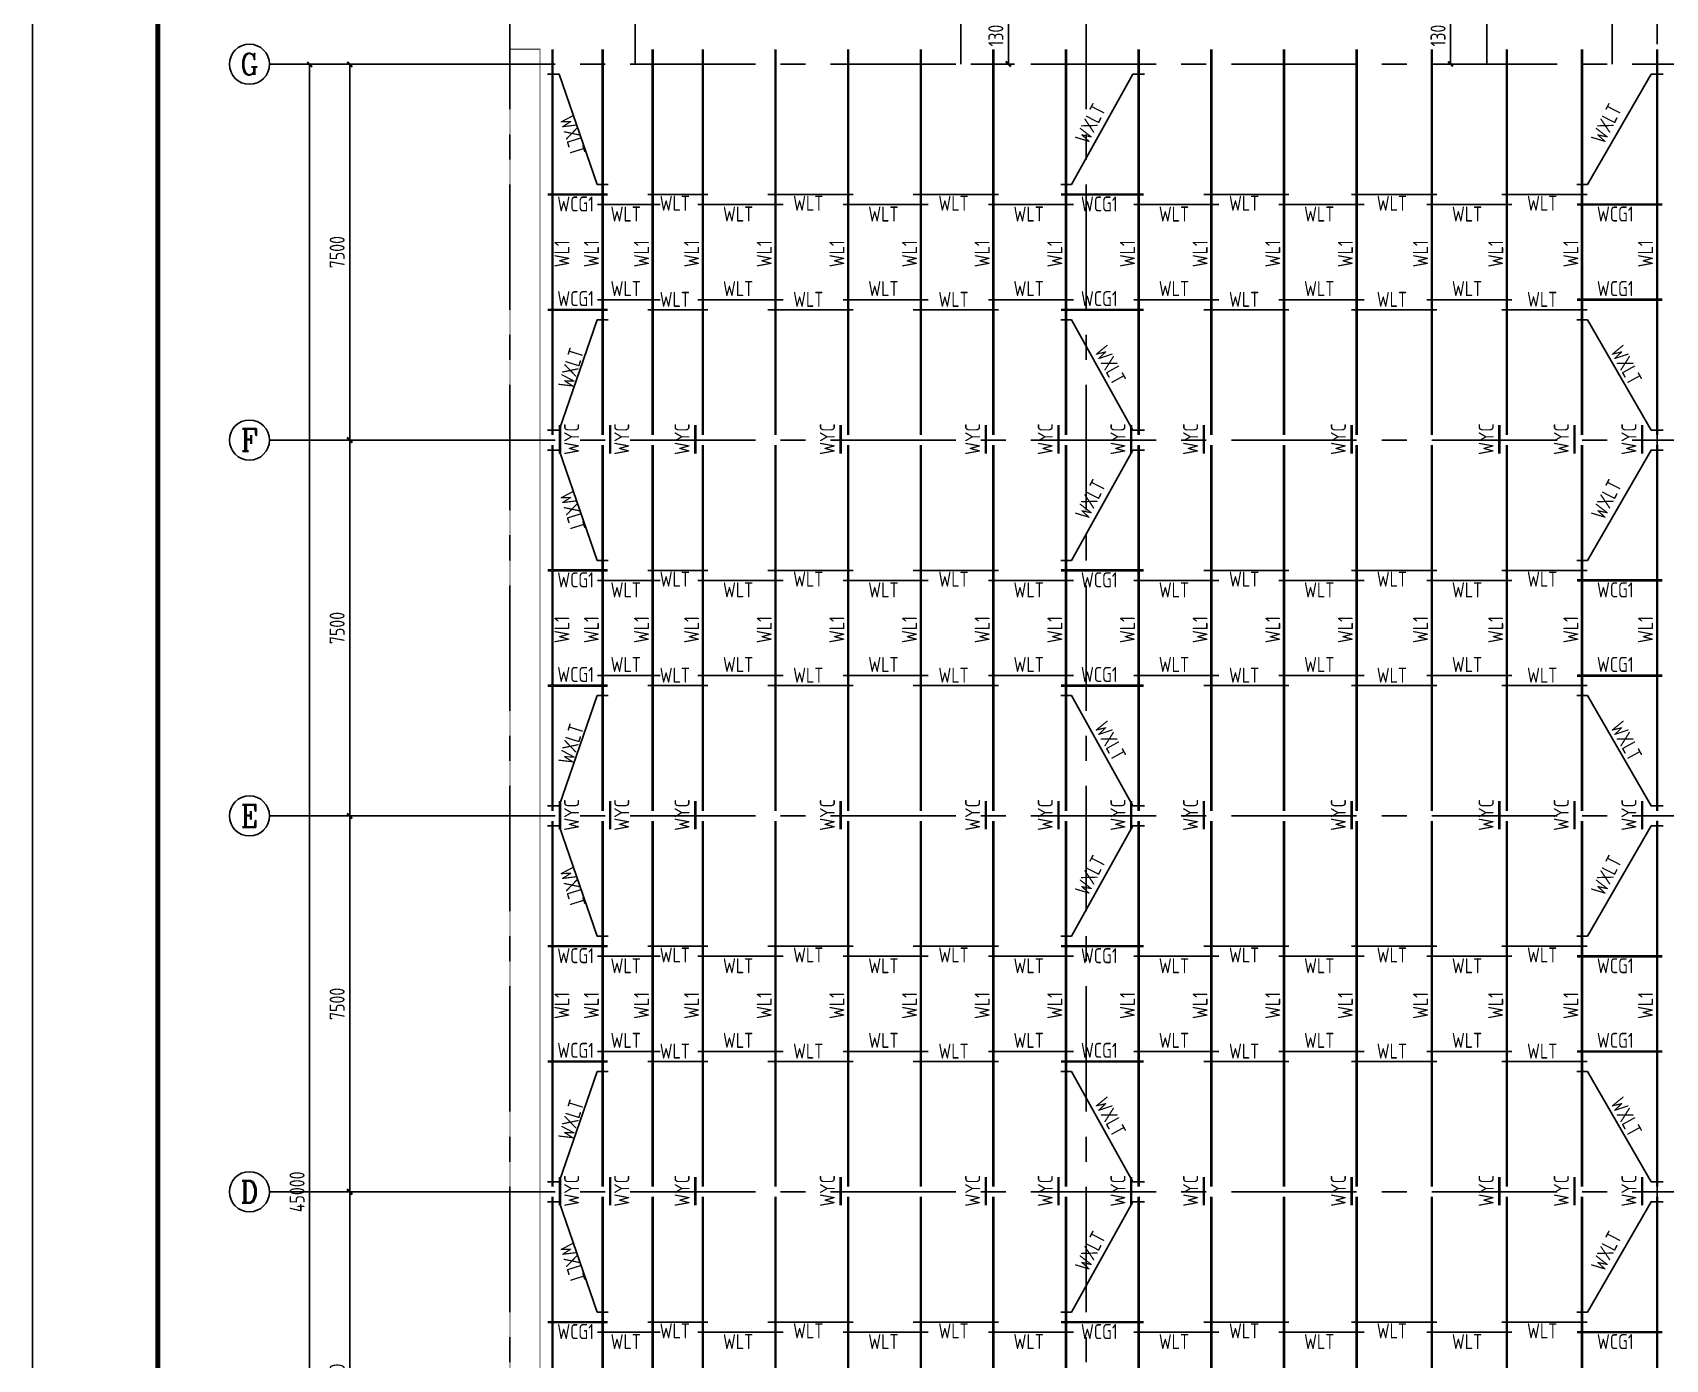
# Model space of a CAD drawing. Header units: millimetres. Extents: x 865490 to 879904, y 39442 to 44891.
# Drawn here: x 871559 to 871884.9, y 39714.5 to 39979.2 of the extents above; entities that cross this region are included whole.
import ezdxf
from ezdxf.enums import TextEntityAlignment as Align

# ---------------------------------------------------------------- set-up
doc = ezdxf.new("R2010")
doc.units = ezdxf.units.MM
doc.header["$LTSCALE"] = 1000
doc.header["$MEASUREMENT"] = 0
doc.linetypes.add('CENTER', pattern=[2, 1.25, -0.25, 0.25, -0.25])
doc.linetypes.add('DOTE', pattern=[2.42, 2, -0.2, 0.02, -0.2])
for name, color, linetype in [('1307', 7, 'Continuous'), ('AXIS', 3, 'Continuous'), ('AXIS_TEXT', 7, 'Continuous'), ('DIM', 7, 'Continuous'), ('DOTE', 1, 'DOTE'), ('标注', 7, 'Continuous'), ('檩条', 34, 'Continuous')]:
    doc.layers.add(name, color=color, linetype=linetype)
doc.layers.add('_0', color=7, linetype='Continuous', lineweight=25)
doc.styles.add('_TCH_AXIS', font='COMPLEX', dxfattribs={"bigfont": 'GBCBIG'})
doc.styles.add('COMPLEX', font='COMPLEX')
doc.styles.add('GBHZ', font='gbenor.shx', dxfattribs={"width": 0.9, "bigfont": 'gbcbig.shx'})
doc.dimstyles.new('Y100', dxfattribs={"dimscale": 0, "dimtxt": 3, "dimasz": 0.01, "dimexe": 1.2, "dimexo": 2, "dimgap": 1, "dimtad": 1, "dimdec": 0, "dimlfac": 100, "dimzin": 0, "dimdsep": 46, "dimtxsty": 'GBHZ', "dimblk": 'DX', "dimcen": 0.09, "dimdle": 1, "dimclrd": 7, "dimclre": 7, "dimclrt": 7, "dimadec": 0, "dimazin": 0, "dimtfac": 1, "dimtdec": 0, "dimtix": 1, "dimtmove": 2, "dimatfit": 3, "dimldrblk": 'DX', "dimfxl": 0, "dimtolj": 1, "dimtzin": 0, "dimarcsym": 0})

# ---------------------------------------------------------------- blocks, each defined once
blk = doc.blocks.new('_AXISO')
blk.add_circle((0, 0), 0.5)
at = {"layer": 'AXIS_TEXT', "style": 'COMPLEX', "width": 1.041667}
blk.add_attdef('A', text='', height=0.56, dxfattribs=at).set_placement((-0.25, -0.28), (0.25, -0.28), align=Align.FIT)
blk = doc.blocks.new('DX')
at = {"color": 0, "linetype": 'ByBlock', "const_width": 40}
blk.add_lwpolyline([(-54, -51), (46, 49)], dxfattribs=at)
blk = doc.blocks.new('*D463')
at = {"layer": 'Defpoints', "color": 0, "transparency": 16777216}
for p in [(871622.3, 39747.91), (871638.3, 39747.91), (871638.3, 39672.91)]:
    blk.add_point(p, dxfattribs=at)
at = {"layer": 'dim', "color": 7, "lineweight": -2, "transparency": 16777216}
for p, q in [((871636.3, 39747.91), (871621.1, 39747.91)), ((871622.3, 39672.92), (871622.3, 39747.9)), ((871636.3, 39672.91), (871621.1, 39672.91))]:
    blk.add_line(p, q, dxfattribs=at)
at = {"layer": 'dim', "color": 7, "lineweight": -2, "transparency": 16777216, "xscale": 0.01, "yscale": 0.01, "zscale": 0.01}
for p, rotation in [((871622.3, 39747.91), 90), ((871622.3, 39672.91), 270)]:
    blk.add_blockref('DX', p, dxfattribs=dict(at, rotation=rotation))
at = {"layer": 'dim', "color": 7, "transparency": 16777216, "insert": (871619.8, 39710.41), "char_height": 3, "attachment_point": 5, "rotation": 90, "style": 'GBHZ'}
blk.add_mtext('\\A1;7500', dxfattribs=at)
blk = doc.blocks.new('*D464')
at = {"layer": 'Defpoints', "color": 0, "transparency": 16777216}
for p in [(871622.3, 39822.91), (871638.3, 39822.91), (871638.3, 39747.91)]:
    blk.add_point(p, dxfattribs=at)
at = {"layer": 'dim', "color": 7, "lineweight": -2, "transparency": 16777216}
for p, q in [((871636.3, 39822.91), (871621.1, 39822.91)), ((871622.3, 39747.92), (871622.3, 39822.9)), ((871636.3, 39747.91), (871621.1, 39747.91))]:
    blk.add_line(p, q, dxfattribs=at)
at = {"layer": 'dim', "color": 7, "lineweight": -2, "transparency": 16777216, "xscale": 0.01, "yscale": 0.01, "zscale": 0.01}
for p, rotation in [((871622.3, 39822.91), 90), ((871622.3, 39747.91), 270)]:
    blk.add_blockref('DX', p, dxfattribs=dict(at, rotation=rotation))
at = {"layer": 'dim', "color": 7, "transparency": 16777216, "insert": (871619.8, 39785.41), "char_height": 3, "attachment_point": 5, "rotation": 90, "style": 'GBHZ'}
blk.add_mtext('\\A1;7500', dxfattribs=at)
blk = doc.blocks.new('*D465')
at = {"layer": 'Defpoints', "color": 0, "transparency": 16777216}
for p in [(871622.3, 39897.91), (871638.3, 39897.91), (871638.3, 39822.91)]:
    blk.add_point(p, dxfattribs=at)
at = {"layer": 'dim', "color": 7, "lineweight": -2, "transparency": 16777216}
for p, q in [((871636.3, 39897.91), (871621.1, 39897.91)), ((871622.3, 39822.92), (871622.3, 39897.9)), ((871636.3, 39822.91), (871621.1, 39822.91))]:
    blk.add_line(p, q, dxfattribs=at)
at = {"layer": 'dim', "color": 7, "lineweight": -2, "transparency": 16777216, "xscale": 0.01, "yscale": 0.01, "zscale": 0.01}
for p, rotation in [((871622.3, 39897.91), 90), ((871622.3, 39822.91), 270)]:
    blk.add_blockref('DX', p, dxfattribs=dict(at, rotation=rotation))
at = {"layer": 'dim', "color": 7, "transparency": 16777216, "insert": (871619.8, 39860.41), "char_height": 3, "attachment_point": 5, "rotation": 90, "style": 'GBHZ'}
blk.add_mtext('\\A1;7500', dxfattribs=at)
blk = doc.blocks.new('*D466')
at = {"layer": 'Defpoints', "color": 0, "transparency": 16777216}
for p in [(871622.3, 39972.91), (871638.3, 39972.91), (871638.3, 39897.91)]:
    blk.add_point(p, dxfattribs=at)
at = {"layer": 'dim', "color": 7, "lineweight": -2, "transparency": 16777216}
for p, q in [((871636.3, 39972.91), (871621.1, 39972.91)), ((871622.3, 39897.92), (871622.3, 39972.9)), ((871636.3, 39897.91), (871621.1, 39897.91))]:
    blk.add_line(p, q, dxfattribs=at)
at = {"layer": 'dim', "color": 7, "lineweight": -2, "transparency": 16777216, "xscale": 0.01, "yscale": 0.01, "zscale": 0.01}
for p, rotation in [((871622.3, 39972.91), 90), ((871622.3, 39897.91), 270)]:
    blk.add_blockref('DX', p, dxfattribs=dict(at, rotation=rotation))
at = {"layer": 'dim', "color": 7, "transparency": 16777216, "insert": (871619.8, 39935.41), "char_height": 3, "attachment_point": 5, "rotation": 90, "style": 'GBHZ'}
blk.add_mtext('\\A1;7500', dxfattribs=at)
blk = doc.blocks.new('*D467')
at = {"layer": 'Defpoints', "color": 0, "transparency": 16777216}
for p in [(871614.3, 39972.91), (871638.3, 39972.91), (871638.3, 39522.91)]:
    blk.add_point(p, dxfattribs=at)
at = {"layer": 'dim', "color": 7, "lineweight": -2, "transparency": 16777216}
for p, q in [((871636.3, 39972.91), (871613.1, 39972.91)), ((871614.3, 39522.92), (871614.3, 39972.9)), ((871636.3, 39522.91), (871613.1, 39522.91))]:
    blk.add_line(p, q, dxfattribs=at)
at = {"layer": 'dim', "color": 7, "lineweight": -2, "transparency": 16777216, "xscale": 0.01, "yscale": 0.01, "zscale": 0.01}
for p, rotation in [((871614.3, 39972.91), 90), ((871614.3, 39522.91), 270)]:
    blk.add_blockref('DX', p, dxfattribs=dict(at, rotation=rotation))
at = {"layer": 'dim', "color": 7, "transparency": 16777216, "insert": (871611.8, 39747.91), "char_height": 3, "attachment_point": 5, "rotation": 90, "style": 'GBHZ'}
blk.add_mtext('\\A1;45000', dxfattribs=at)
blk = doc.blocks.new('*D509')
at = {"layer": 'Defpoints', "color": 0, "transparency": 16777216}
for p in [(871849.3, 39985.91), (871842.05, 39972.91), (871849.3, 39972.91)]:
    blk.add_point(p, dxfattribs=at)
at = {"layer": 'dim', "color": 7, "lineweight": -2, "transparency": 16777216}
for p, q in [((871847.3, 39985.91), (871840.85, 39985.91)), ((871842.05, 39985.9), (871842.05, 39972.92)), ((871847.3, 39972.91), (871840.85, 39972.91))]:
    blk.add_line(p, q, dxfattribs=at)
at = {"layer": 'dim', "color": 7, "lineweight": -2, "transparency": 16777216, "xscale": 0.01, "yscale": 0.01, "zscale": 0.01}
for p, rotation in [((871842.05, 39985.91), 90), ((871842.05, 39972.91), 270)]:
    blk.add_blockref('DX', p, dxfattribs=dict(at, rotation=rotation))
at = {"layer": 'dim', "color": 7, "transparency": 16777216, "insert": (871839.55, 39979.41), "char_height": 3, "attachment_point": 5, "rotation": 90, "style": 'GBHZ'}
blk.add_mtext('\\A1;1300', dxfattribs=at)
blk = doc.blocks.new('*D510')
at = {"layer": 'Defpoints', "color": 0, "transparency": 16777216}
for p in [(871744.3, 39985.91), (871744.3, 39972.91), (871753.78, 39972.91)]:
    blk.add_point(p, dxfattribs=at)
at = {"layer": 'dim', "color": 7, "lineweight": -2, "transparency": 16777216}
for p, q in [((871746.3, 39985.91), (871754.98, 39985.91)), ((871753.78, 39985.9), (871753.78, 39972.92)), ((871746.3, 39972.91), (871754.98, 39972.91))]:
    blk.add_line(p, q, dxfattribs=at)
at = {"layer": 'dim', "color": 7, "lineweight": -2, "transparency": 16777216, "xscale": 0.01, "yscale": 0.01, "zscale": 0.01}
for p, rotation in [((871753.78, 39985.91), 90), ((871753.78, 39972.91), 270)]:
    blk.add_blockref('DX', p, dxfattribs=dict(at, rotation=rotation))
at = {"layer": 'dim', "color": 7, "transparency": 16777216, "insert": (871751.28, 39979.41), "char_height": 3, "attachment_point": 5, "rotation": 90, "style": 'GBHZ'}
blk.add_mtext('\\A1;1300', dxfattribs=at)

msp = doc.modelspace()

# ---------------------------------------------------------------- linework, layer by layer
for p, q in [((871559.02, 39449.955), (871559.02, 40043.955)), ((871559.02, 40043.955), (871559.02, 39449.955))]:
    msp.add_line(p, q)
at = {"color": 0, "const_width": 1}
msp.add_lwpolyline([(872390.02, 39459.955), (871584.02, 39459.955), (871584.02, 40033.955), (872390.02, 40033.955)], close=True, dxfattribs=at)
at = {"layer": '_0', "color": 0, "const_width": 0.3}
for points in [[(871679.298, 39985.914), (871679.298, 39972.914)], [(871744.298, 39985.914), (871744.298, 39972.914)], [(871849.298, 39985.914), (871849.298, 39972.914)], [(871874.298, 39985.914), (871874.298, 39972.914)]]:
    msp.add_lwpolyline(points, dxfattribs=at)
at = {"layer": 'AXIS', "color": 0}
for p, q in [((871638.298, 39972.914), (871606.298, 39972.914)), ((871638.298, 39897.914), (871606.298, 39897.914)), ((871638.298, 39822.914), (871606.298, 39822.914)), ((871638.298, 39747.914), (871606.298, 39747.914))]:
    msp.add_line(p, q, dxfattribs=at)
at = {"layer": 'DOTE', "linetype": 'CENTER', "ltscale": 0.02}
for p, q in [((871654.298, 39988.914), (871654.298, 39506.914)), ((871769.298, 39988.914), (871769.298, 39506.914)), ((871883.298, 39506.914), (871883.298, 39988.914)), ((871638.298, 39972.914), (872140.298, 39972.914)), ((871638.298, 39897.914), (872140.298, 39897.914)), ((871638.298, 39822.914), (872140.298, 39822.914)), ((871638.298, 39747.914), (872140.298, 39747.914))]:
    msp.add_line(p, q, dxfattribs=at)
at = {"layer": '标注', "const_width": 0.15}
msp.add_lwpolyline([(871654.298, 39975.914), (871660.298, 39975.914), (871660.298, 39519.914), (871654.298, 39519.914)], close=True, dxfattribs=at)
at = {"layer": '檩条', "color": 4, "linetype": 'ByBlock'}
for p, q in [((871693.798, 39946.914), (871681.798, 39946.914)), ((871722.798, 39946.914), (871705.798, 39946.914)), ((871751.798, 39946.914), (871734.798, 39946.914)), ((871809.798, 39946.914), (871792.798, 39946.914)), ((871839.298, 39946.914), (871822.298, 39946.914)), ((871869.298, 39946.914), (871852.298, 39946.914)), ((871693.798, 39923.914), (871681.798, 39923.914)), ((871722.798, 39923.914), (871705.798, 39923.914)), ((871751.798, 39923.914), (871734.798, 39923.914)), ((871809.798, 39923.914), (871792.798, 39923.914)), ((871839.298, 39923.914), (871822.298, 39923.914)), ((871869.298, 39923.914), (871852.298, 39923.914)), ((871693.798, 39871.914), (871681.798, 39871.914)), ((871722.798, 39871.914), (871705.798, 39871.914)), ((871751.798, 39871.914), (871734.798, 39871.914)), ((871809.798, 39871.914), (871792.798, 39871.914)), ((871839.298, 39871.914), (871822.298, 39871.914)), ((871869.298, 39871.914), (871852.298, 39871.914)), ((871693.798, 39848.914), (871681.798, 39848.914)), ((871722.798, 39848.914), (871705.798, 39848.914)), ((871751.798, 39848.914), (871734.798, 39848.914)), ((871809.798, 39848.914), (871792.798, 39848.914)), ((871839.298, 39848.914), (871822.298, 39848.914)), ((871869.298, 39848.914), (871852.298, 39848.914)), ((871693.798, 39796.914), (871681.798, 39796.914)), ((871722.798, 39796.914), (871705.798, 39796.914)), ((871751.798, 39796.914), (871734.798, 39796.914)), ((871809.798, 39796.914), (871792.798, 39796.914)), ((871839.298, 39796.914), (871822.298, 39796.914)), ((871869.298, 39796.914), (871852.298, 39796.914)), ((871693.798, 39773.914), (871681.798, 39773.914)), ((871722.798, 39773.914), (871705.798, 39773.914)), ((871751.798, 39773.914), (871734.798, 39773.914)), ((871809.798, 39773.914), (871792.798, 39773.914)), ((871839.298, 39773.914), (871822.298, 39773.914)), ((871869.298, 39773.914), (871852.298, 39773.914)), ((871693.798, 39721.914), (871681.798, 39721.914)), ((871722.798, 39721.914), (871705.798, 39721.914)), ((871751.798, 39721.914), (871734.798, 39721.914)), ((871809.798, 39721.914), (871792.798, 39721.914)), ((871839.298, 39721.914), (871822.298, 39721.914)), ((871869.298, 39721.914), (871852.298, 39721.914))]:
    msp.add_line(p, q, dxfattribs=at)
at = {"layer": '檩条', "color": 4}
for p, q in [((871684.298, 39944.914), (871671.798, 39944.914)), ((871708.798, 39944.914), (871691.798, 39944.914)), ((871737.798, 39944.914), (871720.798, 39944.914)), ((871766.798, 39944.914), (871749.798, 39944.914)), ((871795.798, 39944.914), (871778.798, 39944.914)), ((871824.798, 39944.914), (871807.798, 39944.914)), ((871854.298, 39944.914), (871837.298, 39944.914)), ((871684.298, 39925.914), (871671.798, 39925.914)), ((871708.798, 39925.914), (871691.798, 39925.914)), ((871737.798, 39925.914), (871720.798, 39925.914)), ((871766.798, 39925.914), (871749.798, 39925.914)), ((871795.798, 39925.914), (871778.798, 39925.914)), ((871824.798, 39925.914), (871807.798, 39925.914)), ((871854.298, 39925.914), (871837.298, 39925.914)), ((871684.298, 39869.914), (871671.798, 39869.914)), ((871708.798, 39869.914), (871691.798, 39869.914)), ((871737.798, 39869.914), (871720.798, 39869.914)), ((871766.798, 39869.914), (871749.798, 39869.914)), ((871795.798, 39869.914), (871778.798, 39869.914)), ((871824.798, 39869.914), (871807.798, 39869.914)), ((871854.298, 39869.914), (871837.298, 39869.914)), ((871684.298, 39850.914), (871671.798, 39850.914)), ((871708.798, 39850.914), (871691.798, 39850.914)), ((871737.798, 39850.914), (871720.798, 39850.914)), ((871766.798, 39850.914), (871749.798, 39850.914)), ((871795.798, 39850.914), (871778.798, 39850.914)), ((871824.798, 39850.914), (871807.798, 39850.914)), ((871854.298, 39850.914), (871837.298, 39850.914)), ((871684.298, 39794.914), (871671.798, 39794.914)), ((871708.798, 39794.914), (871691.798, 39794.914)), ((871737.798, 39794.914), (871720.798, 39794.914)), ((871766.798, 39794.914), (871749.798, 39794.914)), ((871795.798, 39794.914), (871778.798, 39794.914)), ((871824.798, 39794.914), (871807.798, 39794.914)), ((871854.298, 39794.914), (871837.298, 39794.914)), ((871684.298, 39775.914), (871671.798, 39775.914)), ((871708.798, 39775.914), (871691.798, 39775.914)), ((871737.798, 39775.914), (871720.798, 39775.914)), ((871766.798, 39775.914), (871749.798, 39775.914)), ((871795.798, 39775.914), (871778.798, 39775.914)), ((871824.798, 39775.914), (871807.798, 39775.914)), ((871854.298, 39775.914), (871837.298, 39775.914)), ((871684.298, 39719.914), (871671.798, 39719.914)), ((871708.798, 39719.914), (871691.798, 39719.914)), ((871737.798, 39719.914), (871720.798, 39719.914)), ((871766.798, 39719.914), (871749.798, 39719.914)), ((871795.798, 39719.914), (871778.798, 39719.914)), ((871824.798, 39719.914), (871807.798, 39719.914)), ((871854.298, 39719.914), (871837.298, 39719.914))]:
    msp.add_line(p, q, dxfattribs=at)
at = {"layer": '檩条', "color": 4, "const_width": 0.5}
for points in [[(871662.798, 39975.914), (871662.798, 39898.914)], [(871672.798, 39975.914), (871672.798, 39898.914)], [(871682.798, 39975.914), (871682.798, 39898.914)], [(871692.798, 39975.914), (871692.798, 39898.914)], [(871707.298, 39975.914), (871707.298, 39898.914)], [(871721.798, 39975.914), (871721.798, 39898.914)], [(871736.298, 39975.914), (871736.298, 39898.914)], [(871750.798, 39975.914), (871750.798, 39898.914)], [(871765.298, 39975.914), (871765.298, 39898.914)], [(871779.798, 39975.914), (871779.798, 39898.914)], [(871794.298, 39975.914), (871794.298, 39898.914)], [(871808.798, 39975.914), (871808.798, 39898.914)], [(871823.298, 39975.914), (871823.298, 39898.914)], [(871838.298, 39975.914), (871838.298, 39898.914)], [(871853.298, 39975.914), (871853.298, 39898.914)], [(871868.298, 39975.914), (871868.298, 39898.914)], [(871883.298, 39975.914), (871883.298, 39898.914)], [(871661.798, 39946.914), (871673.798, 39946.914)], [(871780.798, 39946.914), (871764.298, 39946.914)], [(871884.298, 39944.914), (871867.298, 39944.914)], [(871661.798, 39923.914), (871673.798, 39923.914)], [(871780.798, 39923.914), (871764.298, 39923.914)], [(871884.298, 39925.914), (871867.298, 39925.914)], [(871662.798, 39896.914), (871662.798, 39823.914)], [(871672.798, 39896.914), (871672.798, 39823.914)], [(871682.798, 39896.914), (871682.798, 39823.914)], [(871692.798, 39896.914), (871692.798, 39823.914)], [(871707.298, 39896.914), (871707.298, 39823.914)], [(871721.798, 39896.914), (871721.798, 39823.914)], [(871736.298, 39896.914), (871736.298, 39823.914)], [(871750.798, 39896.914), (871750.798, 39823.914)], [(871765.298, 39896.914), (871765.298, 39823.914)], [(871779.798, 39896.914), (871779.798, 39823.914)], [(871794.298, 39896.914), (871794.298, 39823.914)], [(871808.798, 39896.914), (871808.798, 39823.914)], [(871823.298, 39896.914), (871823.298, 39823.914)], [(871838.298, 39896.914), (871838.298, 39823.914)], [(871853.298, 39896.914), (871853.298, 39823.914)], [(871868.298, 39896.914), (871868.298, 39823.914)], [(871883.298, 39896.914), (871883.298, 39823.914)], [(871661.798, 39871.914), (871673.798, 39871.914)], [(871780.798, 39871.914), (871764.298, 39871.914)], [(871884.298, 39869.914), (871867.298, 39869.914)], [(871661.798, 39848.914), (871673.798, 39848.914)], [(871780.798, 39848.914), (871764.298, 39848.914)], [(871884.298, 39850.914), (871867.298, 39850.914)], [(871662.798, 39821.914), (871662.798, 39748.914)], [(871672.798, 39821.914), (871672.798, 39748.914)], [(871682.798, 39821.914), (871682.798, 39748.914)], [(871692.798, 39821.914), (871692.798, 39748.914)], [(871707.298, 39821.914), (871707.298, 39748.914)], [(871721.798, 39821.914), (871721.798, 39748.914)], [(871736.298, 39821.914), (871736.298, 39748.914)], [(871750.798, 39821.914), (871750.798, 39748.914)], [(871765.298, 39821.914), (871765.298, 39748.914)], [(871779.798, 39821.914), (871779.798, 39748.914)], [(871794.298, 39821.914), (871794.298, 39748.914)], [(871808.798, 39821.914), (871808.798, 39748.914)], [(871823.298, 39821.914), (871823.298, 39748.914)], [(871838.298, 39821.914), (871838.298, 39748.914)], [(871853.298, 39821.914), (871853.298, 39748.914)], [(871868.298, 39821.914), (871868.298, 39748.914)], [(871883.298, 39821.914), (871883.298, 39748.914)], [(871661.798, 39796.914), (871673.798, 39796.914)], [(871780.798, 39796.914), (871764.298, 39796.914)], [(871884.298, 39794.914), (871867.298, 39794.914)], [(871661.798, 39773.914), (871673.798, 39773.914)], [(871780.798, 39773.914), (871764.298, 39773.914)], [(871884.298, 39775.914), (871867.298, 39775.914)], [(871662.798, 39746.914), (871662.798, 39673.914)], [(871672.798, 39746.914), (871672.798, 39673.914)], [(871682.798, 39746.914), (871682.798, 39673.914)], [(871692.798, 39746.914), (871692.798, 39673.914)], [(871707.298, 39746.914), (871707.298, 39673.914)], [(871721.798, 39746.914), (871721.798, 39673.914)], [(871736.298, 39746.914), (871736.298, 39673.914)], [(871750.798, 39746.914), (871750.798, 39673.914)], [(871765.298, 39746.914), (871765.298, 39673.914)], [(871779.798, 39746.914), (871779.798, 39673.914)], [(871794.298, 39746.914), (871794.298, 39673.914)], [(871808.798, 39746.914), (871808.798, 39673.914)], [(871823.298, 39746.914), (871823.298, 39673.914)], [(871838.298, 39746.914), (871838.298, 39673.914)], [(871853.298, 39746.914), (871853.298, 39673.914)], [(871868.298, 39746.914), (871868.298, 39673.914)], [(871883.298, 39746.914), (871883.298, 39673.914)], [(871661.798, 39721.914), (871673.798, 39721.914)], [(871780.798, 39721.914), (871764.298, 39721.914)], [(871884.298, 39719.914), (871867.298, 39719.914)]]:
    msp.add_lwpolyline(points, dxfattribs=at)
at = {"layer": '檩条', "color": 4, "linetype": 'ByBlock'}
for points in [[(871661.797, 39970.914), (871664.147, 39970.914), (871671.728, 39948.914), (871673.868, 39948.914)], [(871780.973, 39970.914), (871778.623, 39970.914), (871766.368, 39948.914), (871764.228, 39948.914)], [(871884.473, 39970.914), (871882.123, 39970.914), (871869.368, 39948.914), (871867.228, 39948.914)], [(871661.797, 39899.914), (871664.147, 39899.914), (871671.728, 39921.914), (871673.868, 39921.914)], [(871780.973, 39899.914), (871778.623, 39899.914), (871766.368, 39921.914), (871764.228, 39921.914)], [(871884.473, 39899.914), (871882.123, 39899.914), (871869.368, 39921.914), (871867.228, 39921.914)], [(871661.797, 39895.914), (871664.147, 39895.914), (871671.728, 39873.914), (871673.868, 39873.914)], [(871780.973, 39895.914), (871778.623, 39895.914), (871766.368, 39873.914), (871764.228, 39873.914)], [(871884.473, 39895.914), (871882.123, 39895.914), (871869.368, 39873.914), (871867.228, 39873.914)], [(871661.797, 39824.914), (871664.147, 39824.914), (871671.728, 39846.914), (871673.868, 39846.914)], [(871780.973, 39824.914), (871778.623, 39824.914), (871766.368, 39846.914), (871764.228, 39846.914)], [(871884.473, 39824.914), (871882.123, 39824.914), (871869.368, 39846.914), (871867.228, 39846.914)], [(871661.797, 39820.914), (871664.147, 39820.914), (871671.728, 39798.914), (871673.868, 39798.914)], [(871780.973, 39820.914), (871778.623, 39820.914), (871766.368, 39798.914), (871764.228, 39798.914)], [(871884.473, 39820.914), (871882.123, 39820.914), (871869.368, 39798.914), (871867.228, 39798.914)], [(871661.797, 39749.914), (871664.147, 39749.914), (871671.728, 39771.914), (871673.868, 39771.914)], [(871780.973, 39749.914), (871778.623, 39749.914), (871766.368, 39771.914), (871764.228, 39771.914)], [(871884.473, 39749.914), (871882.123, 39749.914), (871869.368, 39771.914), (871867.228, 39771.914)], [(871661.797, 39745.914), (871664.147, 39745.914), (871671.728, 39723.914), (871673.868, 39723.914)], [(871780.973, 39745.914), (871778.623, 39745.914), (871766.368, 39723.914), (871764.228, 39723.914)], [(871884.473, 39745.914), (871882.123, 39745.914), (871869.368, 39723.914), (871867.228, 39723.914)]]:
    msp.add_lwpolyline(points, dxfattribs=at)
at = {"layer": '檩条', "color": 6, "const_width": 0.5}
for points in [[(871664.298, 39900.897), (871664.298, 39895.23)], [(871674.298, 39900.897), (871674.298, 39895.23)], [(871691.298, 39900.897), (871691.298, 39895.23)], [(871720.298, 39900.897), (871720.298, 39895.23)], [(871749.298, 39900.897), (871749.298, 39895.23)], [(871763.798, 39900.897), (871763.798, 39895.23)], [(871778.298, 39900.897), (871778.298, 39895.23)], [(871792.798, 39900.897), (871792.798, 39895.23)], [(871822.298, 39900.897), (871822.298, 39895.23)], [(871851.798, 39900.897), (871851.798, 39895.23)], [(871866.798, 39900.897), (871866.798, 39895.23)], [(871880.298, 39900.897), (871880.298, 39895.23)], [(871664.298, 39825.897), (871664.298, 39820.23)], [(871674.298, 39825.897), (871674.298, 39820.23)], [(871691.298, 39825.897), (871691.298, 39820.23)], [(871720.298, 39825.897), (871720.298, 39820.23)], [(871749.298, 39825.897), (871749.298, 39820.23)], [(871763.798, 39825.897), (871763.798, 39820.23)], [(871778.298, 39825.897), (871778.298, 39820.23)], [(871792.798, 39825.897), (871792.798, 39820.23)], [(871822.298, 39825.897), (871822.298, 39820.23)], [(871851.798, 39825.897), (871851.798, 39820.23)], [(871866.798, 39825.897), (871866.798, 39820.23)], [(871880.298, 39825.897), (871880.298, 39820.23)], [(871664.298, 39750.897), (871664.298, 39745.23)], [(871674.298, 39750.897), (871674.298, 39745.23)], [(871691.298, 39750.897), (871691.298, 39745.23)], [(871720.298, 39750.897), (871720.298, 39745.23)], [(871749.298, 39750.897), (871749.298, 39745.23)], [(871763.798, 39750.897), (871763.798, 39745.23)], [(871778.298, 39750.897), (871778.298, 39745.23)], [(871792.798, 39750.897), (871792.798, 39745.23)], [(871822.298, 39750.897), (871822.298, 39745.23)], [(871851.798, 39750.897), (871851.798, 39745.23)], [(871866.798, 39750.897), (871866.798, 39745.23)], [(871880.298, 39750.897), (871880.298, 39745.23)]]:
    msp.add_lwpolyline(points, dxfattribs=at)

# ---------------------------------------------------------------- block references
at = {"layer": 'AXIS', "color": 0}
ref = msp.add_blockref('_AXISO', (871602.298, 39972.914), dxfattribs=dict(at, xscale=8, yscale=8, zscale=8))
ref.add_attrib('A', 'G', dxfattribs={"layer": 'AXIS_TEXT', "color": 0, "height": 4.252, "style": '_TCH_AXIS'}).set_placement((871600.476, 39970.788), (871604.12, 39970.788), align=Align.FIT)
ref = msp.add_blockref('_AXISO', (871602.298, 39897.914), dxfattribs=dict(at, xscale=8, yscale=8, zscale=8))
ref.add_attrib('A', 'F', dxfattribs={"layer": 'AXIS_TEXT', "color": 0, "height": 4.454, "style": '_TCH_AXIS'}).set_placement((871600.601, 39895.686), (871603.995, 39895.686), align=Align.FIT)
ref = msp.add_blockref('_AXISO', (871602.298, 39822.914), dxfattribs=dict(at, xscale=8, yscale=8, zscale=8))
ref.add_attrib('A', 'E', dxfattribs={"layer": 'AXIS_TEXT', "color": 0, "height": 4.454, "style": '_TCH_AXIS'}).set_placement((871600.601, 39820.686), (871603.995, 39820.686), align=Align.FIT)
ref = msp.add_blockref('_AXISO', (871602.298, 39747.914), dxfattribs=dict(at, xscale=8, yscale=8, zscale=8))
ref.add_attrib('A', 'D', dxfattribs={"layer": 'AXIS_TEXT', "color": 0, "height": 4.353, "style": '_TCH_AXIS'}).set_placement((871600.536, 39745.737), (871604.059, 39745.737), align=Align.FIT)

# ---------------------------------------------------------------- texts
at = {"layer": '1307', "style": 'GBHZ', "width": 0.9}
for s, rotation, p in [('WXLT', 287.28275, (871664.16, 39962.11)), ('WXLT', 62.72655, (871769.624, 39956.768)), ('WXLT', 62.72655, (871872.624, 39956.768)), ('WL1', 90, (871666.151, 39932.402)), ('WL1', 90, (871672.052, 39932.402)), ('WL1', 90, (871682.052, 39932.402)), ('WL1', 90, (871692.052, 39932.402)), ('WL1', 90, (871706.552, 39932.402)), ('WL1', 90, (871721.052, 39932.402)), ('WL1', 90, (871735.552, 39932.402)), ('WL1', 90, (871750.052, 39932.402)), ('WL1', 90, (871764.552, 39932.402)), ('WL1', 90, (871779.052, 39932.402)), ('WL1', 90, (871793.552, 39932.402)), ('WL1', 90, (871808.052, 39932.402)), ('WL1', 90, (871822.552, 39932.402)), ('WL1', 90, (871837.552, 39932.402)), ('WL1', 90, (871852.552, 39932.402)), ('WL1', 90, (871867.552, 39932.402)), ('WL1', 90, (871882.46, 39932.402)), ('WXLT', 298.8671, (871770.85, 39915.677)), ('WXLT', 298.8671, (871873.85, 39915.677)), ('WXLT', 72.71725, (871666.707, 39907.925)), ('WXLT', 287.28275, (871664.16, 39887.11)), ('WXLT', 62.72655, (871769.624, 39881.768)), ('WXLT', 62.72655, (871872.624, 39881.768)), ('WL1', 90, (871666.151, 39857.402)), ('WL1', 90, (871672.052, 39857.402)), ('WL1', 90, (871682.052, 39857.402)), ('WL1', 90, (871692.052, 39857.402)), ('WL1', 90, (871706.552, 39857.402)), ('WL1', 90, (871721.052, 39857.402)), ('WL1', 90, (871735.552, 39857.402)), ('WL1', 90, (871750.052, 39857.402)), ('WL1', 90, (871764.552, 39857.402)), ('WL1', 90, (871779.052, 39857.402)), ('WL1', 90, (871793.552, 39857.402)), ('WL1', 90, (871808.052, 39857.402)), ('WL1', 90, (871822.552, 39857.402)), ('WL1', 90, (871837.552, 39857.402)), ('WL1', 90, (871852.552, 39857.402)), ('WL1', 90, (871867.552, 39857.402)), ('WL1', 90, (871882.46, 39857.402)), ('WXLT', 298.8671, (871770.85, 39840.677)), ('WXLT', 298.8671, (871873.85, 39840.677)), ('WXLT', 72.71725, (871666.707, 39832.925)), ('WXLT', 287.28275, (871664.16, 39812.11)), ('WXLT', 62.72655, (871769.624, 39806.768)), ('WXLT', 62.72655, (871872.624, 39806.768)), ('WL1', 90, (871666.151, 39782.402)), ('WL1', 90, (871672.052, 39782.402)), ('WL1', 90, (871682.052, 39782.402)), ('WL1', 90, (871692.052, 39782.402)), ('WL1', 90, (871706.552, 39782.402)), ('WL1', 90, (871721.052, 39782.402)), ('WL1', 90, (871735.552, 39782.402)), ('WL1', 90, (871750.052, 39782.402)), ('WL1', 90, (871764.552, 39782.402)), ('WL1', 90, (871779.052, 39782.402)), ('WL1', 90, (871793.552, 39782.402)), ('WL1', 90, (871808.052, 39782.402)), ('WL1', 90, (871822.552, 39782.402)), ('WL1', 90, (871837.552, 39782.402)), ('WL1', 90, (871852.552, 39782.402)), ('WL1', 90, (871867.552, 39782.402)), ('WL1', 90, (871882.46, 39782.402)), ('WXLT', 298.8671, (871770.85, 39765.677)), ('WXLT', 298.8671, (871873.85, 39765.677)), ('WXLT', 72.71725, (871666.707, 39757.925)), ('WXLT', 287.28275, (871664.16, 39737.11)), ('WXLT', 62.72655, (871769.624, 39731.768)), ('WXLT', 62.72655, (871872.624, 39731.768))]:
    msp.add_text(s, height=3, rotation=rotation, dxfattribs=at).set_placement(p)
for s, p in [('WCG1', (871663.743, 39943.521)), ('WLT', (871684.186, 39943.669)), ('WLT', (871710.824, 39943.669)), ('WLT', (871739.824, 39943.669)), ('WCG1', (871768.271, 39943.521)), ('WLT', (871797.824, 39943.669)), ('WLT', (871827.324, 39943.669)), ('WLT', (871857.324, 39943.669)), ('WLT', (871674.388, 39941.521)), ('WLT', (871696.823, 39941.521)), ('WLT', (871725.823, 39941.521)), ('WLT', (871754.823, 39941.521)), ('WLT', (871783.823, 39941.521)), ('WLT', (871812.823, 39941.521)), ('WLT', (871842.323, 39941.521)), ('WCG1', (871871.271, 39941.521)), ('WLT', (871674.388, 39926.64)), ('WLT', (871696.823, 39926.64)), ('WLT', (871725.823, 39926.64)), ('WLT', (871754.823, 39926.64)), ('WLT', (871783.823, 39926.64)), ('WLT', (871812.823, 39926.64)), ('WLT', (871842.323, 39926.64)), ('WCG1', (871871.271, 39926.64)), ('WCG1', (871663.743, 39924.64)), ('WLT', (871684.186, 39924.492)), ('WLT', (871710.824, 39924.492)), ('WLT', (871739.824, 39924.492)), ('WCG1', (871768.271, 39924.64)), ('WLT', (871797.824, 39924.492)), ('WLT', (871827.324, 39924.492)), ('WLT', (871857.324, 39924.492)), ('WCG1', (871663.743, 39868.521)), ('WLT', (871684.186, 39868.669)), ('WLT', (871710.824, 39868.669)), ('WLT', (871739.824, 39868.669)), ('WCG1', (871768.271, 39868.521)), ('WLT', (871797.824, 39868.669)), ('WLT', (871827.324, 39868.669)), ('WLT', (871857.324, 39868.669)), ('WLT', (871674.388, 39866.521)), ('WLT', (871696.823, 39866.521)), ('WLT', (871725.823, 39866.521)), ('WLT', (871754.823, 39866.521)), ('WLT', (871783.823, 39866.521)), ('WLT', (871812.823, 39866.521)), ('WLT', (871842.323, 39866.521)), ('WCG1', (871871.271, 39866.521)), ('WLT', (871674.388, 39851.64)), ('WLT', (871696.823, 39851.64)), ('WLT', (871725.823, 39851.64)), ('WLT', (871754.823, 39851.64)), ('WLT', (871783.823, 39851.64)), ('WLT', (871812.823, 39851.64)), ('WLT', (871842.323, 39851.64)), ('WCG1', (871871.271, 39851.64)), ('WCG1', (871663.743, 39849.64)), ('WLT', (871684.186, 39849.492)), ('WLT', (871710.824, 39849.492)), ('WLT', (871739.824, 39849.492)), ('WCG1', (871768.271, 39849.64)), ('WLT', (871797.824, 39849.492)), ('WLT', (871827.324, 39849.492)), ('WLT', (871857.324, 39849.492)), ('WCG1', (871663.743, 39793.521)), ('WLT', (871684.186, 39793.669)), ('WLT', (871710.824, 39793.669)), ('WLT', (871739.824, 39793.669)), ('WCG1', (871768.271, 39793.521)), ('WLT', (871797.824, 39793.669)), ('WLT', (871827.324, 39793.669)), ('WLT', (871857.324, 39793.669)), ('WLT', (871674.388, 39791.521)), ('WLT', (871696.823, 39791.521)), ('WLT', (871725.823, 39791.521)), ('WLT', (871754.823, 39791.521)), ('WLT', (871783.823, 39791.521)), ('WLT', (871812.823, 39791.521)), ('WLT', (871842.323, 39791.521)), ('WCG1', (871871.271, 39791.521)), ('WCG1', (871663.743, 39774.64)), ('WLT', (871674.388, 39776.64)), ('WLT', (871684.186, 39774.492)), ('WLT', (871696.823, 39776.64)), ('WLT', (871710.824, 39774.492)), ('WLT', (871725.823, 39776.64)), ('WLT', (871739.824, 39774.492)), ('WLT', (871754.823, 39776.64)), ('WCG1', (871768.271, 39774.64)), ('WLT', (871783.823, 39776.64)), ('WLT', (871797.824, 39774.492)), ('WLT', (871812.823, 39776.64)), ('WLT', (871827.324, 39774.492)), ('WLT', (871842.323, 39776.64)), ('WLT', (871857.324, 39774.492)), ('WCG1', (871871.271, 39776.64)), ('WCG1', (871663.743, 39718.521)), ('WLT', (871684.186, 39718.669)), ('WLT', (871710.824, 39718.669)), ('WLT', (871739.824, 39718.669)), ('WCG1', (871768.271, 39718.521)), ('WLT', (871797.824, 39718.669)), ('WLT', (871827.324, 39718.669)), ('WLT', (871857.324, 39718.669)), ('WLT', (871674.388, 39716.521)), ('WLT', (871696.823, 39716.521)), ('WLT', (871725.823, 39716.521)), ('WLT', (871754.823, 39716.521)), ('WLT', (871783.823, 39716.521)), ('WLT', (871812.823, 39716.521)), ('WLT', (871842.323, 39716.521)), ('WCG1', (871871.271, 39716.521))]:
    msp.add_text(s, height=3, dxfattribs=at).set_placement(p)
at = {"layer": '檩条', "color": 6, "style": 'GBHZ', "width": 0.9}
for p in [(871668.108, 39894.966), (871678.108, 39894.966), (871690.155, 39894.966), (871719.155, 39894.966), (871748.155, 39894.966), (871762.655, 39894.966), (871777.155, 39894.966), (871791.655, 39894.966), (871821.155, 39894.966), (871850.655, 39894.966), (871865.655, 39894.966), (871879.155, 39894.966), (871668.108, 39819.966), (871678.108, 39819.966), (871690.155, 39819.966), (871719.155, 39819.966), (871748.155, 39819.966), (871762.655, 39819.966), (871777.155, 39819.966), (871791.655, 39819.966), (871821.155, 39819.966), (871850.655, 39819.966), (871865.655, 39819.966), (871879.155, 39819.966), (871668.108, 39744.966), (871678.108, 39744.966), (871690.155, 39744.966), (871719.155, 39744.966), (871748.155, 39744.966), (871762.655, 39744.966), (871777.155, 39744.966), (871791.655, 39744.966), (871821.155, 39744.966), (871850.655, 39744.966), (871865.655, 39744.966), (871879.155, 39744.966)]:
    msp.add_text('WYC', height=3, rotation=90, dxfattribs=at).set_placement(p)

# ---------------------------------------------------------------- dimensions: what is measured, and where the dimension line sits
at = {"layer": 'dim'}
for base, p1, p2, picture, middle in [((871753.781, 39972.914), (871744.298, 39985.914), (871744.298, 39972.914), '*D510', (871751.281, 39979.414)), ((871842.052, 39972.914), (871849.298, 39985.914), (871849.298, 39972.914), '*D509', (871839.552, 39979.414)), ((871614.298, 39972.914), (871638.298, 39522.914), (871638.298, 39972.914), '*D467', (871611.798, 39747.914)), ((871622.298, 39972.914), (871638.298, 39897.914), (871638.298, 39972.914), '*D466', (871619.798, 39935.414)), ((871622.298, 39897.914), (871638.298, 39822.914), (871638.298, 39897.914), '*D465', (871619.798, 39860.414)), ((871622.298, 39822.914), (871638.298, 39747.914), (871638.298, 39822.914), '*D464', (871619.798, 39785.414)), ((871622.298, 39747.914), (871638.298, 39672.914), (871638.298, 39747.914), '*D463', (871619.798, 39710.414))]:
    dim = msp.add_linear_dim(base=base, p1=p1, p2=p2, angle=90, dimstyle='Y100', override={"dimscale": 1}, dxfattribs=at)
    dim.commit()
    dim.dimension.update_dxf_attribs({"geometry": picture, "text_midpoint": middle})

doc.saveas('drawing.dxf')
